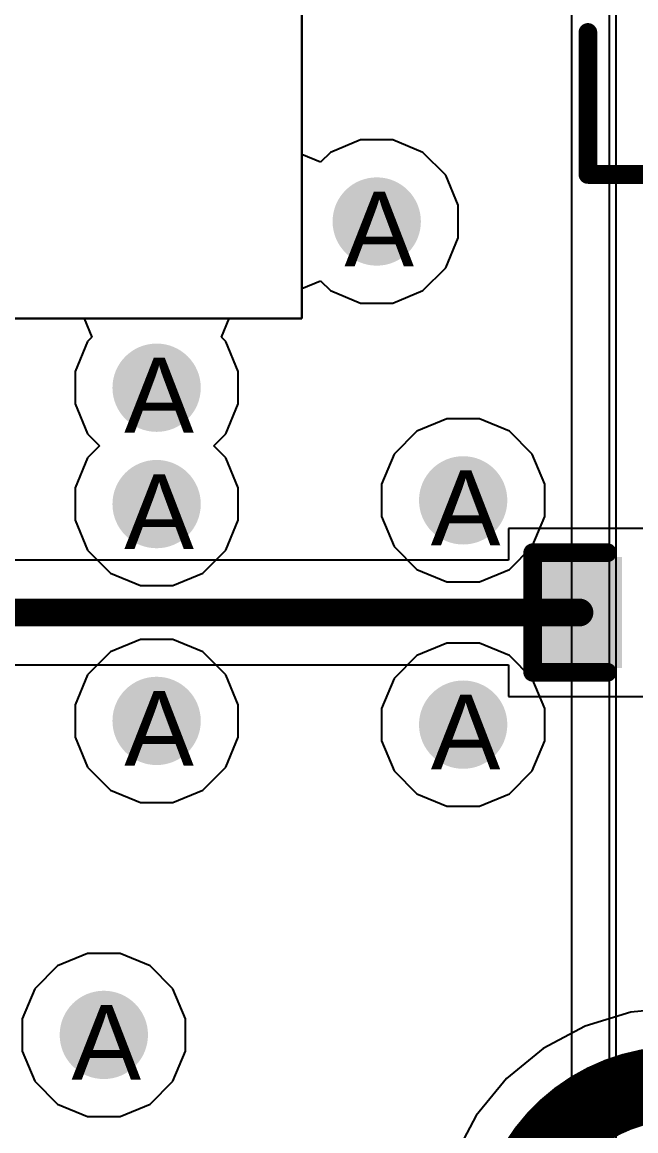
# Model space of a CAD drawing. Header units: inches. Extents: x 0 to 5271, y 0 to 5417.
# Drawn here: x 4.96 to 9.13, y 22.72 to 30.25 of the extents above; entities that cross this region are included whole.
import ezdxf

# ---------------------------------------------------------------- set-up
doc = ezdxf.new("R2010")
doc.units = ezdxf.units.IN
for name, color, linetype in [('Bottom Layer', 5, 'Continuous'), ('Drill Drawing', 1, 'Continuous'), ('L2_GND1', 16, 'Continuous'), ('L3_SIG1', 76, 'Continuous'), ('L4_PWR', 90, 'Continuous'), ('L5_GND2', 156, 'Continuous'), ('L6_SIG2', 130, 'Continuous'), ('L7_GND3', 216, 'Continuous'), ('Top Layer', 1, 'Continuous'), ('Top Overlay', 2, 'Continuous'), ('Top Paste', 8, 'Continuous'), ('Top Solder', 216, 'Continuous'), ('Via Holes', 16, 'Continuous')]:
    doc.layers.add(name, color=color, linetype=linetype)
doc.styles.add('Arial', font='', dxfattribs={"height": 0.2})
doc.styles.get('Arial').set_extended_font_data('Arial')

# ---------------------------------------------------------------- blocks, each defined once
blk = doc.blocks.new('AP6256__420')
at = {"layer": 'Top Overlay'}
for points in [[(-6.0452, 6.0452, 0.127, 0.127, 0), (-5.08, 6.0452, 0.127, 0.127, 0)], [(-6.0452, 6.0452, 0.127, 0.127, 0), (-6.0452, 5.4356, 0.127, 0.127, 0)]]:
    blk.add_lwpolyline(points, format="xyseb", dxfattribs=at)
for points in [[(-6.0769, 6.0452, 0.0635, 0.0635, 1), (-6.0134, 6.0452, 0.0635, 0.0635, 1)], [(-6.0769, 6.0452, 0.0635, 0.0635, 1), (-6.0134, 6.0452, 0.0635, 0.0635, 1)], [(-5.1117, 6.0452, 0.0635, 0.0635, 1), (-5.0482, 6.0452, 0.0635, 0.0635, 1)]]:
    blk.add_lwpolyline(points, format="xyseb", close=True, dxfattribs=at)
blk = doc.blocks.new('CAP_0402_630')
at = {"layer": 'Top Layer'}
for points in [[(-0.6985, -0.3175), (-0.6985, 0.3175), (-0.2413, 0.3175), (-0.2413, -0.3175)], [(0.2413, -0.3175), (0.2413, 0.3175), (0.6985, 0.3175), (0.6985, -0.3175)]]:
    blk.add_hatch(color=1, dxfattribs=at).paths.add_polyline_path(points)
at = {"layer": 'Top Paste'}
for points in [[(-0.6985, -0.3175), (-0.6985, 0.3175), (-0.2413, 0.3175), (-0.2413, -0.3175)], [(0.2413, -0.3175), (0.2413, 0.3175), (0.6985, 0.3175), (0.6985, -0.3175)]]:
    blk.add_hatch(color=8, dxfattribs=at).paths.add_polyline_path(points)
at = {"layer": 'Top Solder'}
for points in [[(-0.7585, -0.3775), (-0.7585, 0.3775), (-0.1813, 0.3775), (-0.1813, -0.3775)], [(0.1813, -0.3775), (0.1813, 0.3775), (0.7585, 0.3775), (0.7585, -0.3775)]]:
    blk.add_hatch(color=216, dxfattribs=at).paths.add_polyline_path(points)
at = {"layer": 'Top Overlay'}
for points in [[(-0.7874, 0.4064, 0.127, 0.127, 0), (-0.7874, -0.4064, 0.127, 0.127, 0)], [(-0.2794, 0.4064, 0.127, 0.127, 0), (-0.7874, 0.4064, 0.127, 0.127, 0)], [(0.7874, 0.4064, 0.127, 0.127, 0), (0.2794, 0.4064, 0.127, 0.127, 0)], [(0.7874, 0.4064, 0.127, 0.127, 0), (0.7874, -0.4064, 0.127, 0.127, 0)], [(-0.2794, -0.4064, 0.127, 0.127, 0), (-0.7874, -0.4064, 0.127, 0.127, 0)], [(0.7874, -0.4064, 0.127, 0.127, 0), (0.2794, -0.4064, 0.127, 0.127, 0)]]:
    blk.add_lwpolyline(points, format="xyseb", dxfattribs=at)
for points in [[(-0.8192, 0.4064, 0.0635, 0.0635, 1), (-0.7557, 0.4064, 0.0635, 0.0635, 1)], [(-0.8192, 0.4064, 0.0635, 0.0635, 1), (-0.7557, 0.4064, 0.0635, 0.0635, 1)], [(-0.3112, 0.4064, 0.0635, 0.0635, 1), (-0.2477, 0.4064, 0.0635, 0.0635, 1)], [(0.2476, 0.4064, 0.0635, 0.0635, 1), (0.3111, 0.4064, 0.0635, 0.0635, 1)], [(0.7556, 0.4064, 0.0635, 0.0635, 1), (0.8191, 0.4064, 0.0635, 0.0635, 1)], [(0.7556, 0.4064, 0.0635, 0.0635, 1), (0.8191, 0.4064, 0.0635, 0.0635, 1)], [(-0.8192, -0.4064, 0.0635, 0.0635, 1), (-0.7557, -0.4064, 0.0635, 0.0635, 1)], [(-0.8192, -0.4064, 0.0635, 0.0635, 1), (-0.7557, -0.4064, 0.0635, 0.0635, 1)], [(-0.3112, -0.4064, 0.0635, 0.0635, 1), (-0.2477, -0.4064, 0.0635, 0.0635, 1)], [(0.2476, -0.4064, 0.0635, 0.0635, 1), (0.3111, -0.4064, 0.0635, 0.0635, 1)], [(0.7556, -0.4064, 0.0635, 0.0635, 1), (0.8191, -0.4064, 0.0635, 0.0635, 1)], [(0.7556, -0.4064, 0.0635, 0.0635, 1), (0.8191, -0.4064, 0.0635, 0.0635, 1)]]:
    blk.add_lwpolyline(points, format="xyseb", close=True, dxfattribs=at)

msp = doc.modelspace()

# ---------------------------------------------------------------- hatches: boundary and pattern name
at = {"layer": 'Bottom Layer'}
h = msp.add_hatch(color=5, dxfattribs=at)
edge = h.paths.add_edge_path()
edge.add_arc((7.366, 28.895), 0.3, 0, 360)
h = msp.add_hatch(color=5, dxfattribs=at)
edge = h.paths.add_edge_path()
edge.add_arc((5.8704, 27.7656), 0.3, 0, 360)
h = msp.add_hatch(color=5, dxfattribs=at)
edge = h.paths.add_edge_path()
edge.add_arc((5.8704, 26.9748), 0.3, 0, 360)
h = msp.add_hatch(color=5, dxfattribs=at)
edge = h.paths.add_edge_path()
edge.add_arc((7.9532, 27.0002), 0.3, 0, 360)
h = msp.add_hatch(color=5, dxfattribs=at)
edge = h.paths.add_edge_path()
edge.add_arc((5.8704, 25.5016), 0.3, 0, 360)
h = msp.add_hatch(color=5, dxfattribs=at)
edge = h.paths.add_edge_path()
edge.add_arc((7.9532, 25.4762), 0.3, 0, 360)
h = msp.add_hatch(color=5, dxfattribs=at)
edge = h.paths.add_edge_path()
edge.add_arc((5.5118, 23.368), 0.3, 0, 360)
at = {"layer": 'L2_GND1'}
h = msp.add_hatch(color=16, dxfattribs=at)
edge = h.paths.add_edge_path()
edge.add_arc((7.366, 28.895), 0.3, 0, 360)
h = msp.add_hatch(color=16, dxfattribs=at)
edge = h.paths.add_edge_path()
edge.add_arc((5.8704, 27.7656), 0.3, 0, 360)
h = msp.add_hatch(color=16, dxfattribs=at)
edge = h.paths.add_edge_path()
edge.add_arc((5.8704, 26.9748), 0.3, 0, 360)
h = msp.add_hatch(color=16, dxfattribs=at)
edge = h.paths.add_edge_path()
edge.add_arc((7.9532, 27.0002), 0.3, 0, 360)
h = msp.add_hatch(color=16, dxfattribs=at)
edge = h.paths.add_edge_path()
edge.add_arc((5.8704, 25.5016), 0.3, 0, 360)
h = msp.add_hatch(color=16, dxfattribs=at)
edge = h.paths.add_edge_path()
edge.add_arc((7.9532, 25.4762), 0.3, 0, 360)
h = msp.add_hatch(color=16, dxfattribs=at)
edge = h.paths.add_edge_path()
edge.add_arc((5.5118, 23.368), 0.3, 0, 360)
at = {"layer": 'L3_SIG1'}
h = msp.add_hatch(color=76, dxfattribs=at)
edge = h.paths.add_edge_path()
edge.add_arc((7.366, 28.895), 0.3, 0, 360)
h = msp.add_hatch(color=76, dxfattribs=at)
edge = h.paths.add_edge_path()
edge.add_arc((5.8704, 27.7656), 0.3, 0, 360)
h = msp.add_hatch(color=76, dxfattribs=at)
edge = h.paths.add_edge_path()
edge.add_arc((5.8704, 26.9748), 0.3, 0, 360)
h = msp.add_hatch(color=76, dxfattribs=at)
edge = h.paths.add_edge_path()
edge.add_arc((7.9532, 27.0002), 0.3, 0, 360)
h = msp.add_hatch(color=76, dxfattribs=at)
edge = h.paths.add_edge_path()
edge.add_arc((5.8704, 25.5016), 0.3, 0, 360)
h = msp.add_hatch(color=76, dxfattribs=at)
edge = h.paths.add_edge_path()
edge.add_arc((7.9532, 25.4762), 0.3, 0, 360)
h = msp.add_hatch(color=76, dxfattribs=at)
edge = h.paths.add_edge_path()
edge.add_arc((5.5118, 23.368), 0.3, 0, 360)
at = {"layer": 'L4_PWR'}
h = msp.add_hatch(color=90, dxfattribs=at)
edge = h.paths.add_edge_path()
edge.add_arc((7.366, 28.895), 0.3, 0, 360)
h = msp.add_hatch(color=90, dxfattribs=at)
edge = h.paths.add_edge_path()
edge.add_arc((5.8704, 27.7656), 0.3, 0, 360)
h = msp.add_hatch(color=90, dxfattribs=at)
edge = h.paths.add_edge_path()
edge.add_arc((5.8704, 26.9748), 0.3, 0, 360)
h = msp.add_hatch(color=90, dxfattribs=at)
edge = h.paths.add_edge_path()
edge.add_arc((7.9532, 27.0002), 0.3, 0, 360)
h = msp.add_hatch(color=90, dxfattribs=at)
edge = h.paths.add_edge_path()
edge.add_arc((5.8704, 25.5016), 0.3, 0, 360)
h = msp.add_hatch(color=90, dxfattribs=at)
edge = h.paths.add_edge_path()
edge.add_arc((7.9532, 25.4762), 0.3, 0, 360)
h = msp.add_hatch(color=90, dxfattribs=at)
edge = h.paths.add_edge_path()
edge.add_arc((5.5118, 23.368), 0.3, 0, 360)
at = {"layer": 'L5_GND2'}
h = msp.add_hatch(color=156, dxfattribs=at)
edge = h.paths.add_edge_path()
edge.add_arc((7.366, 28.895), 0.3, 0, 360)
h = msp.add_hatch(color=156, dxfattribs=at)
edge = h.paths.add_edge_path()
edge.add_arc((5.8704, 27.7656), 0.3, 0, 360)
h = msp.add_hatch(color=156, dxfattribs=at)
edge = h.paths.add_edge_path()
edge.add_arc((5.8704, 26.9748), 0.3, 0, 360)
h = msp.add_hatch(color=156, dxfattribs=at)
edge = h.paths.add_edge_path()
edge.add_arc((7.9532, 27.0002), 0.3, 0, 360)
h = msp.add_hatch(color=156, dxfattribs=at)
edge = h.paths.add_edge_path()
edge.add_arc((5.8704, 25.5016), 0.3, 0, 360)
h = msp.add_hatch(color=156, dxfattribs=at)
edge = h.paths.add_edge_path()
edge.add_arc((7.9532, 25.4762), 0.3, 0, 360)
h = msp.add_hatch(color=156, dxfattribs=at)
edge = h.paths.add_edge_path()
edge.add_arc((5.5118, 23.368), 0.3, 0, 360)
at = {"layer": 'L6_SIG2'}
h = msp.add_hatch(color=130, dxfattribs=at)
edge = h.paths.add_edge_path()
edge.add_arc((7.366, 28.895), 0.3, 0, 360)
h = msp.add_hatch(color=130, dxfattribs=at)
edge = h.paths.add_edge_path()
edge.add_arc((5.8704, 27.7656), 0.3, 0, 360)
h = msp.add_hatch(color=130, dxfattribs=at)
edge = h.paths.add_edge_path()
edge.add_arc((5.8704, 26.9748), 0.3, 0, 360)
h = msp.add_hatch(color=130, dxfattribs=at)
edge = h.paths.add_edge_path()
edge.add_arc((7.9532, 27.0002), 0.3, 0, 360)
h = msp.add_hatch(color=130, dxfattribs=at)
edge = h.paths.add_edge_path()
edge.add_arc((5.8704, 25.5016), 0.3, 0, 360)
h = msp.add_hatch(color=130, dxfattribs=at)
edge = h.paths.add_edge_path()
edge.add_arc((7.9532, 25.4762), 0.3, 0, 360)
h = msp.add_hatch(color=130, dxfattribs=at)
edge = h.paths.add_edge_path()
edge.add_arc((5.5118, 23.368), 0.3, 0, 360)
at = {"layer": 'L7_GND3'}
h = msp.add_hatch(color=216, dxfattribs=at)
edge = h.paths.add_edge_path()
edge.add_arc((7.366, 28.895), 0.3, 0, 360)
h = msp.add_hatch(color=216, dxfattribs=at)
edge = h.paths.add_edge_path()
edge.add_arc((5.8704, 27.7656), 0.3, 0, 360)
h = msp.add_hatch(color=216, dxfattribs=at)
edge = h.paths.add_edge_path()
edge.add_arc((5.8704, 26.9748), 0.3, 0, 360)
h = msp.add_hatch(color=216, dxfattribs=at)
edge = h.paths.add_edge_path()
edge.add_arc((7.9532, 27.0002), 0.3, 0, 360)
h = msp.add_hatch(color=216, dxfattribs=at)
edge = h.paths.add_edge_path()
edge.add_arc((5.8704, 25.5016), 0.3, 0, 360)
h = msp.add_hatch(color=216, dxfattribs=at)
edge = h.paths.add_edge_path()
edge.add_arc((7.9532, 25.4762), 0.3, 0, 360)
h = msp.add_hatch(color=216, dxfattribs=at)
edge = h.paths.add_edge_path()
edge.add_arc((5.5118, 23.368), 0.3, 0, 360)
at = {"layer": 'Top Layer'}
h = msp.add_hatch(color=1, dxfattribs=at)
edge = h.paths.add_edge_path()
edge.add_arc((7.366, 28.895), 0.3, 0, 360)
h = msp.add_hatch(color=1, dxfattribs=at)
edge = h.paths.add_edge_path()
edge.add_arc((5.8704, 27.7656), 0.3, 0, 360)
h = msp.add_hatch(color=1, dxfattribs=at)
edge = h.paths.add_edge_path()
edge.add_arc((5.8704, 26.9748), 0.3, 0, 360)
h = msp.add_hatch(color=1, dxfattribs=at)
edge = h.paths.add_edge_path()
edge.add_arc((7.9532, 27.0002), 0.3, 0, 360)
h = msp.add_hatch(color=1, dxfattribs=at)
edge = h.paths.add_edge_path()
edge.add_arc((5.8704, 25.5016), 0.3, 0, 360)
h = msp.add_hatch(color=1, dxfattribs=at)
edge = h.paths.add_edge_path()
edge.add_arc((7.9532, 25.4762), 0.3, 0, 360)
h = msp.add_hatch(color=1, dxfattribs=at)
edge = h.paths.add_edge_path()
edge.add_arc((5.5118, 23.368), 0.3, 0, 360)
at = {"layer": 'Via Holes'}
h = msp.add_hatch(color=7, dxfattribs=at)
edge = h.paths.add_edge_path()
edge.add_arc((7.366, 28.895), 0.15, 0, 360)
h = msp.add_hatch(color=7, dxfattribs=at)
edge = h.paths.add_edge_path()
edge.add_arc((5.8704, 27.7656), 0.15, 0, 360)
h = msp.add_hatch(color=7, dxfattribs=at)
edge = h.paths.add_edge_path()
edge.add_arc((5.8704, 26.9748), 0.15, 0, 360)
h = msp.add_hatch(color=7, dxfattribs=at)
edge = h.paths.add_edge_path()
edge.add_arc((7.9532, 27.0002), 0.15, 0, 360)
h = msp.add_hatch(color=7, dxfattribs=at)
edge = h.paths.add_edge_path()
edge.add_arc((5.8704, 25.5016), 0.15, 0, 360)
h = msp.add_hatch(color=7, dxfattribs=at)
edge = h.paths.add_edge_path()
edge.add_arc((7.9532, 25.4762), 0.15, 0, 360)
h = msp.add_hatch(color=7, dxfattribs=at)
edge = h.paths.add_edge_path()
edge.add_arc((5.5118, 23.368), 0.15, 0, 360)

# ---------------------------------------------------------------- linework, layer by layer
at = {"layer": 'Bottom Layer'}
for p, q in [((6.858, 39.836), (6.858, 28.236)), ((6.858, 28.236), (6.858, 39.836)), ((6.858, 28.236), (0.0006, 28.236)), ((0.259, 28.236), (6.858, 28.236))]:
    msp.add_line(p, q, dxfattribs=at)
at = {"layer": 'L2_GND1'}
for p, q in [((8.9916, 47.838), (8.9916, 0.259)), ((6.858, 39.836), (6.858, 28.236)), ((6.858, 29.3501), (6.858, 30.5227)), ((7.2558, 29.449), (7.0522, 29.3647)), ((7.4762, 29.449), (7.2558, 29.449)), ((7.6798, 29.3647), (7.4762, 29.449)), ((6.985, 29.2975), (6.858, 29.3501)), ((7.0522, 29.3647), (6.985, 29.2975)), ((7.8357, 29.2088), (7.6798, 29.3647)), ((7.92, 29.0052), (7.8357, 29.2088)), ((7.92, 28.7848), (7.92, 29.0052)), ((7.8357, 28.5812), (7.92, 28.7848)), ((7.6798, 28.4253), (7.8357, 28.5812)), ((6.858, 28.4399), (6.985, 28.4925)), ((6.985, 28.4925), (7.0522, 28.4253)), ((6.858, 28.236), (6.858, 28.4399)), ((7.0522, 28.4253), (7.2558, 28.341)), ((7.4762, 28.341), (7.6798, 28.4253)), ((7.2558, 28.341), (7.4762, 28.341)), ((6.858, 28.236), (0.0006, 28.236)), ((4.4131, 28.236), (5.3777, 28.236)), ((5.3777, 28.236), (5.4303, 28.109)), ((6.3105, 28.109), (6.3631, 28.236)), ((6.3631, 28.236), (6.858, 28.236)), ((5.4303, 28.109), (5.4007, 28.0794)), ((6.3401, 28.0794), (6.3105, 28.109)), ((5.4007, 28.0794), (5.3164, 27.8758)), ((6.4244, 27.8758), (6.3401, 28.0794)), ((5.3164, 27.8758), (5.3164, 27.6554)), ((6.4244, 27.6554), (6.4244, 27.8758)), ((5.3164, 27.6554), (5.4007, 27.4518)), ((6.3401, 27.4518), (6.4244, 27.6554)), ((7.843, 27.5542), (7.6394, 27.4699)), ((8.0634, 27.5542), (7.843, 27.5542)), ((8.267, 27.4699), (8.0634, 27.5542)), ((5.4007, 27.4518), (5.4823, 27.3702)), ((6.2585, 27.3702), (6.3401, 27.4518)), ((7.6394, 27.4699), (7.4835, 27.314)), ((8.4229, 27.314), (8.267, 27.4699)), ((5.4823, 27.3702), (5.4007, 27.2886)), ((6.3401, 27.2886), (6.2585, 27.3702)), ((5.4007, 27.2886), (5.3164, 27.085)), ((6.4244, 27.085), (6.3401, 27.2886)), ((7.4835, 27.314), (7.3992, 27.1104)), ((8.5072, 27.1104), (8.4229, 27.314)), ((5.3164, 27.085), (5.3164, 26.8646)), ((6.4244, 26.8646), (6.4244, 27.085)), ((7.3992, 27.1104), (7.3992, 26.89)), ((8.5072, 26.89), (8.5072, 27.1104)), ((5.3164, 26.8646), (5.4007, 26.661)), ((6.3401, 26.661), (6.4244, 26.8646)), ((7.3992, 26.89), (7.4835, 26.6864)), ((8.4229, 26.6864), (8.5072, 26.89)), ((7.4835, 26.6864), (7.6394, 26.5306)), ((8.267, 26.5306), (8.4229, 26.6864)), ((5.4007, 26.661), (5.5566, 26.5052)), ((6.1842, 26.5052), (6.3401, 26.661)), ((7.6394, 26.5306), (7.843, 26.4462)), ((8.0634, 26.4462), (8.267, 26.5306)), ((5.5566, 26.5052), (5.7602, 26.4208)), ((5.9806, 26.4208), (6.1842, 26.5052)), ((7.843, 26.4462), (8.0634, 26.4462)), ((5.7602, 26.4208), (5.9806, 26.4208)), ((5.7602, 26.0556), (5.5566, 25.9713)), ((5.9806, 26.0556), (5.7602, 26.0556)), ((6.1842, 25.9713), (5.9806, 26.0556)), ((7.843, 26.0302), (7.6394, 25.9459)), ((8.0634, 26.0302), (7.843, 26.0302)), ((8.267, 25.9459), (8.0634, 26.0302)), ((5.5566, 25.9713), (5.4007, 25.8154)), ((6.3401, 25.8154), (6.1842, 25.9713)), ((7.6394, 25.9459), (7.4835, 25.79)), ((8.4229, 25.79), (8.267, 25.9459)), ((5.4007, 25.8154), (5.3164, 25.6118)), ((6.4244, 25.6118), (6.3401, 25.8154)), ((7.4835, 25.79), (7.3992, 25.5864)), ((8.5072, 25.5864), (8.4229, 25.79)), ((5.3164, 25.6118), (5.3164, 25.3914)), ((6.4244, 25.3914), (6.4244, 25.6118)), ((7.3992, 25.5864), (7.3992, 25.366)), ((8.5072, 25.366), (8.5072, 25.5864)), ((5.3164, 25.3914), (5.4007, 25.1878)), ((6.3401, 25.1878), (6.4244, 25.3914)), ((7.3992, 25.366), (7.4835, 25.1624)), ((8.4229, 25.1624), (8.5072, 25.366)), ((5.4007, 25.1878), (5.5566, 25.032)), ((6.1842, 25.032), (6.3401, 25.1878)), ((7.4835, 25.1624), (7.6394, 25.0066)), ((8.267, 25.0066), (8.4229, 25.1624)), ((5.5566, 25.032), (5.7602, 24.9476)), ((5.9806, 24.9476), (6.1842, 25.032)), ((5.7602, 24.9476), (5.9806, 24.9476)), ((7.6394, 25.0066), (7.843, 24.9222)), ((8.0634, 24.9222), (8.267, 25.0066)), ((7.843, 24.9222), (8.0634, 24.9222)), ((5.4016, 23.922), (5.198, 23.8377)), ((5.622, 23.922), (5.4016, 23.922)), ((5.8256, 23.8377), (5.622, 23.922)), ((5.198, 23.8377), (5.0421, 23.6818)), ((5.9815, 23.6818), (5.8256, 23.8377)), ((5.0421, 23.6818), (4.9578, 23.4782)), ((6.0658, 23.4782), (5.9815, 23.6818)), ((4.9578, 23.4782), (4.9578, 23.2578)), ((6.0658, 23.2578), (6.0658, 23.4782)), ((4.9578, 23.2578), (5.0421, 23.0542)), ((5.9815, 23.0542), (6.0658, 23.2578)), ((5.0421, 23.0542), (5.198, 22.8983)), ((5.8256, 22.8983), (5.9815, 23.0542)), ((5.198, 22.8983), (5.4016, 22.814)), ((5.622, 22.814), (5.8256, 22.8983)), ((5.4016, 22.814), (5.622, 22.814))]:
    msp.add_line(p, q, dxfattribs=at)
at = {"layer": 'L3_SIG1'}
for p, q in [((6.858, 39.836), (6.858, 28.236)), ((6.858, 28.236), (6.858, 39.836)), ((6.858, 28.236), (0.0006, 28.236)), ((0.259, 28.236), (6.858, 28.236))]:
    msp.add_line(p, q, dxfattribs=at)
at = {"layer": 'L4_PWR'}
for p, q in [((6.858, 39.836), (6.858, 28.236)), ((8.9477, 4.4704), (8.9477, 38.0238)), ((8.6888, 35.7538), (8.6888, 4.4704)), ((6.858, 29.3501), (6.858, 30.5227)), ((7.2558, 29.449), (7.0522, 29.3647)), ((7.4762, 29.449), (7.2558, 29.449)), ((7.6798, 29.3647), (7.4762, 29.449)), ((6.985, 29.2975), (6.858, 29.3501)), ((7.0522, 29.3647), (6.985, 29.2975)), ((7.8357, 29.2088), (7.6798, 29.3647)), ((7.92, 29.0052), (7.8357, 29.2088)), ((7.92, 28.7848), (7.92, 29.0052)), ((7.8357, 28.5812), (7.92, 28.7848)), ((7.6798, 28.4253), (7.8357, 28.5812)), ((6.858, 28.4399), (6.985, 28.4925)), ((6.985, 28.4925), (7.0522, 28.4253)), ((6.858, 28.236), (6.858, 28.4399)), ((7.0522, 28.4253), (7.2558, 28.341)), ((7.4762, 28.341), (7.6798, 28.4253)), ((7.2558, 28.341), (7.4762, 28.341)), ((6.858, 28.236), (0.0006, 28.236)), ((4.4131, 28.236), (5.3777, 28.236)), ((5.3777, 28.236), (5.4303, 28.109)), ((6.3105, 28.109), (6.3631, 28.236)), ((6.3631, 28.236), (6.858, 28.236)), ((5.4303, 28.109), (5.4007, 28.0794)), ((6.3401, 28.0794), (6.3105, 28.109)), ((5.4007, 28.0794), (5.3164, 27.8758)), ((6.4244, 27.8758), (6.3401, 28.0794)), ((5.3164, 27.8758), (5.3164, 27.6554)), ((6.4244, 27.6554), (6.4244, 27.8758)), ((5.3164, 27.6554), (5.4007, 27.4518)), ((6.3401, 27.4518), (6.4244, 27.6554)), ((7.843, 27.5542), (7.6394, 27.4699)), ((8.0634, 27.5542), (7.843, 27.5542)), ((8.267, 27.4699), (8.0634, 27.5542)), ((5.4007, 27.4518), (5.4823, 27.3702)), ((6.2585, 27.3702), (6.3401, 27.4518)), ((7.6394, 27.4699), (7.4835, 27.314)), ((8.4229, 27.314), (8.267, 27.4699)), ((5.4823, 27.3702), (5.4007, 27.2886)), ((6.3401, 27.2886), (6.2585, 27.3702)), ((5.4007, 27.2886), (5.3164, 27.085)), ((6.4244, 27.085), (6.3401, 27.2886)), ((7.4835, 27.314), (7.3992, 27.1104)), ((8.5072, 27.1104), (8.4229, 27.314)), ((5.3164, 27.085), (5.3164, 26.8646)), ((6.4244, 26.8646), (6.4244, 27.085)), ((7.3992, 27.1104), (7.3992, 26.89)), ((8.5072, 26.89), (8.5072, 27.1104)), ((5.3164, 26.8646), (5.4007, 26.661)), ((6.3401, 26.661), (6.4244, 26.8646)), ((7.3992, 26.89), (7.4835, 26.6864)), ((8.4229, 26.6864), (8.5072, 26.89)), ((7.4835, 26.6864), (7.6394, 26.5306)), ((8.267, 26.5306), (8.4229, 26.6864)), ((5.4007, 26.661), (5.5566, 26.5052)), ((6.1842, 26.5052), (6.3401, 26.661)), ((7.6394, 26.5306), (7.843, 26.4462)), ((8.0634, 26.4462), (8.267, 26.5306)), ((5.5566, 26.5052), (5.7602, 26.4208)), ((5.9806, 26.4208), (6.1842, 26.5052)), ((7.843, 26.4462), (8.0634, 26.4462)), ((5.7602, 26.4208), (5.9806, 26.4208)), ((5.7602, 26.0556), (5.5566, 25.9713)), ((5.9806, 26.0556), (5.7602, 26.0556)), ((6.1842, 25.9713), (5.9806, 26.0556)), ((7.843, 26.0302), (7.6394, 25.9459)), ((8.0634, 26.0302), (7.843, 26.0302)), ((8.267, 25.9459), (8.0634, 26.0302)), ((5.5566, 25.9713), (5.4007, 25.8154)), ((6.3401, 25.8154), (6.1842, 25.9713)), ((7.6394, 25.9459), (7.4835, 25.79)), ((8.4229, 25.79), (8.267, 25.9459)), ((5.4007, 25.8154), (5.3164, 25.6118)), ((6.4244, 25.6118), (6.3401, 25.8154)), ((7.4835, 25.79), (7.3992, 25.5864)), ((8.5072, 25.5864), (8.4229, 25.79)), ((5.3164, 25.6118), (5.3164, 25.3914)), ((6.4244, 25.3914), (6.4244, 25.6118)), ((7.3992, 25.5864), (7.3992, 25.366)), ((8.5072, 25.366), (8.5072, 25.5864)), ((5.3164, 25.3914), (5.4007, 25.1878)), ((6.3401, 25.1878), (6.4244, 25.3914)), ((7.3992, 25.366), (7.4835, 25.1624)), ((8.4229, 25.1624), (8.5072, 25.366)), ((5.4007, 25.1878), (5.5566, 25.032)), ((6.1842, 25.032), (6.3401, 25.1878)), ((7.4835, 25.1624), (7.6394, 25.0066)), ((8.267, 25.0066), (8.4229, 25.1624)), ((5.5566, 25.032), (5.7602, 24.9476)), ((5.9806, 24.9476), (6.1842, 25.032)), ((5.7602, 24.9476), (5.9806, 24.9476)), ((7.6394, 25.0066), (7.843, 24.9222)), ((8.0634, 24.9222), (8.267, 25.0066)), ((7.843, 24.9222), (8.0634, 24.9222)), ((5.4016, 23.922), (5.198, 23.8377)), ((5.622, 23.922), (5.4016, 23.922)), ((5.8256, 23.8377), (5.622, 23.922)), ((5.198, 23.8377), (5.0421, 23.6818)), ((5.9815, 23.6818), (5.8256, 23.8377)), ((5.0421, 23.6818), (4.9578, 23.4782)), ((6.0658, 23.4782), (5.9815, 23.6818)), ((4.9578, 23.4782), (4.9578, 23.2578)), ((6.0658, 23.2578), (6.0658, 23.4782)), ((4.9578, 23.2578), (5.0421, 23.0542)), ((5.9815, 23.0542), (6.0658, 23.2578)), ((5.0421, 23.0542), (5.198, 22.8983)), ((5.8256, 22.8983), (5.9815, 23.0542)), ((5.198, 22.8983), (5.4016, 22.814)), ((5.622, 22.814), (5.8256, 22.8983)), ((5.4016, 22.814), (5.622, 22.814))]:
    msp.add_line(p, q, dxfattribs=at)
at = {"layer": 'L5_GND2'}
for p, q in [((6.858, 39.836), (6.858, 28.236)), ((6.858, 28.236), (6.858, 39.836)), ((6.858, 28.236), (0.0006, 28.236)), ((0.259, 28.236), (6.858, 28.236))]:
    msp.add_line(p, q, dxfattribs=at)
at = {"layer": 'L6_SIG2'}
for p, q in [((6.858, 39.836), (6.858, 28.236)), ((6.858, 28.236), (6.858, 39.836)), ((6.858, 28.236), (0.0006, 28.236)), ((0.259, 28.236), (6.858, 28.236)), ((9.0915, 23.5221), (8.7822, 23.4282)), ((9.393, 23.5518), (9.0915, 23.5221)), ((8.7822, 23.4282), (8.4972, 23.2759)), ((8.4972, 23.2759), (8.2473, 23.0709)), ((8.2473, 23.0709), (8.0423, 22.821)), ((8.0423, 22.821), (7.89, 22.536))]:
    msp.add_line(p, q, dxfattribs=at)
msp.add_lwpolyline([(8.2804, 21.9051, 0.508, 0.508, -0.414214), (9.4131, 23.0378, 0.508, 0.508, 0)], format="xyseb", dxfattribs=at)
at = {"layer": 'L7_GND3'}
for p, q in [((6.858, 39.836), (6.858, 28.236)), ((6.858, 28.236), (6.858, 39.836)), ((6.858, 28.236), (0.0006, 28.236)), ((0.259, 28.236), (6.858, 28.236))]:
    msp.add_line(p, q, dxfattribs=at)
at = {"layer": 'Top Layer'}
for p, q in [((6.858, 39.836), (6.858, 28.236)), ((6.858, 28.236), (6.858, 39.836)), ((6.858, 28.236), (0.0006, 28.236)), ((2.8478, 28.236), (6.858, 28.236)), ((10.1655, 26.8097), (8.2605, 26.8097)), ((8.2605, 26.8097), (8.2605, 26.5937)), ((8.2605, 26.5937), (3.0638, 26.5937)), ((3.0638, 25.8828), (8.2605, 25.8828)), ((8.2605, 25.8828), (8.2605, 25.6667)), ((8.2605, 25.6667), (10.1655, 25.6667))]:
    msp.add_line(p, q, dxfattribs=at)
msp.add_lwpolyline([(2.4923, 26.2382, 0.1893, 0.1893, 0), (8.7431, 26.2382, 0.1893, 0.1893, 0)], format="xyseb", dxfattribs=at)
msp.add_lwpolyline([(8.6958, 26.2382, 0.0946, 0.0946, 1), (8.7904, 26.2382, 0.0946, 0.0946, 1)], format="xyseb", close=True, dxfattribs=at)

# ---------------------------------------------------------------- block references
for name, p, rotation in [('AP6256__420', (14.846, 35.2597), 90), ('CAP_0402_630', (9.213, 26.2382), 180)]:
    msp.add_blockref(name, p, dxfattribs=dict(rotation=rotation))

# ---------------------------------------------------------------- texts
at = {"layer": 'Drill Drawing', "style": 'Arial'}
for p in [(7.1459, 28.5903), (5.6503, 27.4609), (7.7331, 26.6955), (5.6503, 26.6701), (5.6503, 25.1969), (7.7331, 25.1715), (5.2917, 23.0633)]:
    msp.add_text('A', height=0.508, dxfattribs=at).set_placement(p)

doc.saveas('drawing.dxf')
